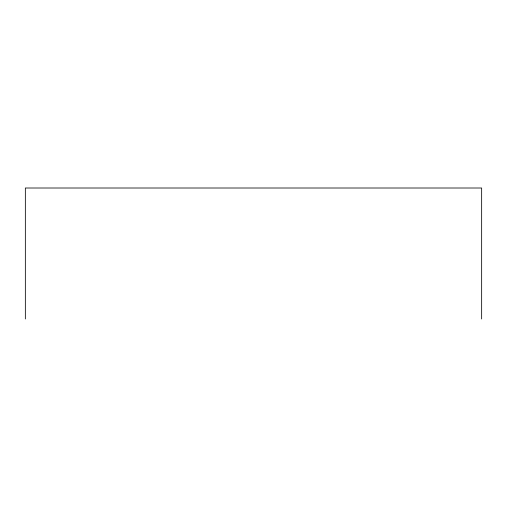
<?xml version="1.0" encoding="UTF-8"?>
<svg xmlns="http://www.w3.org/2000/svg" width="507" height="507" viewBox="0 0 507 507"><rect width="100%" height="100%" fill="white"/><g stroke="black" fill="none" stroke-linecap="round" stroke-linejoin="round"><path stroke-width="0.76" d="M481.65 318.992L481.65 188.008L25.35 188.008L25.35 318.992"/></g></svg>
